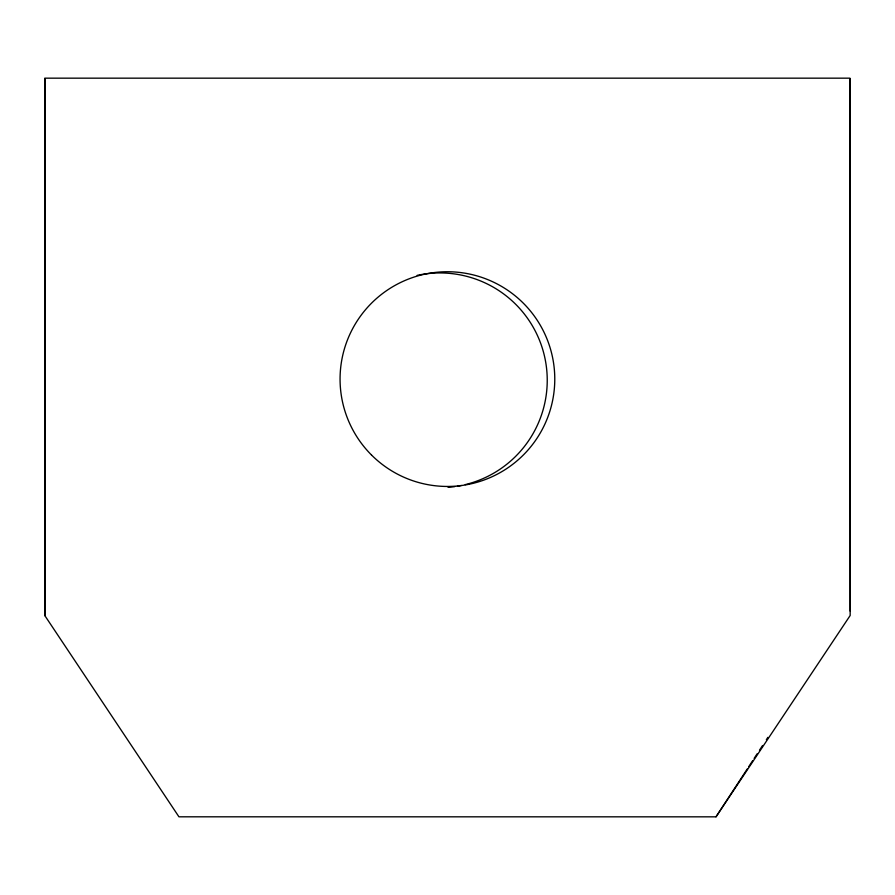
<?xml version="1.0" encoding="UTF-8"?>
<svg xmlns="http://www.w3.org/2000/svg" width="895" height="895" viewBox="0 0 895 895"><rect width="100%" height="100%" fill="white"/><g stroke="black" fill="none" stroke-linecap="round" stroke-linejoin="round"><path stroke-width="1.34" d="M45.063 78.771L44.828 615.615L44.75 78.167L849.937 78.167L850.172 615.503L716.022 816.833L178.944 816.811L44.761 615.503M716.022 816.799L747.291 768.917M748.813 766.556L752.628 760.739M754.149 758.378L757.204 753.724M759.486 750.2L762.551 745.546M766.355 739.684L767.888 737.357M850.228 611.151L850.25 78.771M417.115 275.38A107.355 107.355 0 0 1 544.507 356.244A107.355 107.355 0 0 1 465.221 484.62M461.339 485.493A107.355 107.355 0 0 1 457.39 486.22M454.738 486.623A107.355 107.355 0 0 1 448.059 487.35M371.503 455.007A107.355 107.355 0 0 0 551.119 406.878A107.355 107.355 0 0 0 419.632 275.403A107.355 107.355 0 0 0 371.503 455.007"/></g></svg>
